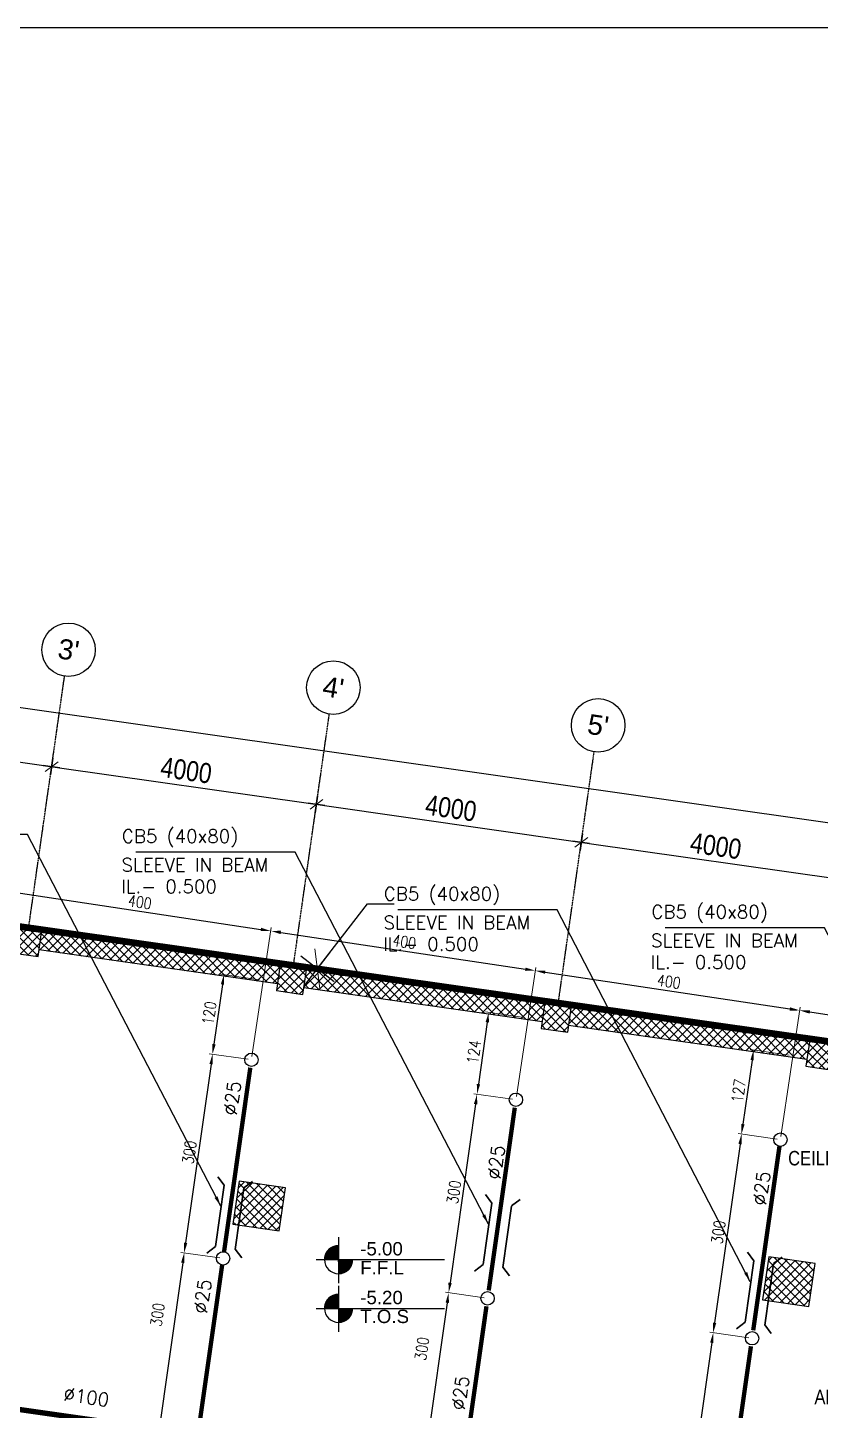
# Model space of a CAD drawing. Header units: inches. Extents: x 1355305 to 1448369, y 326920 to 386626.
# Drawn here: x 1381418 to 1393272, y 365953 to 386626 of the extents above; entities that cross this region are included whole.
import ezdxf
from ezdxf.enums import TextEntityAlignment as Align

# ---------------------------------------------------------------- set-up
doc = ezdxf.new("R2010")
doc.units = ezdxf.units.IN
doc.header["$MEASUREMENT"] = 0
for name, pattern in [('CENTER', [50.8, 31.75, -6.35, 6.35, -6.35]), ('DASHED2', [9.525, 6.35, -3.175]), ('DOT2', [3.175, 0, -3.175])]:
    doc.linetypes.add(name, pattern=pattern)
for name, color, linetype, lineweight in [('A-DOOR', 10, 'Continuous', 15), ('A-HATCH CONCRETE', 254, 'Continuous', 5), ('A-LEASING LINE', 7, 'DASHED2', 9)]:
    doc.layers.add(name, color=color, linetype=linetype, lineweight=lineweight)
for name, color, linetype in [('A-TEXT', 3, 'Continuous'), ('Axis', 9, 'CENTER'), ('dim-axis', 15, 'Continuous'), ('DIM2', 222, 'Continuous'), ('FFNEW', 252, 'Continuous'), ('FIRE MAIN PIPE', 7, 'Continuous'), ('FP-PIPE', 4, 'Continuous'), ('P-FIRE-SPR', 6, 'Continuous'), ('P-FIRE-TXT', 181, 'Continuous'), ('S-COL', 210, 'Continuous'), ('S-WALL', 1, 'Continuous'), ('SLEEVE', 2, 'Continuous'), ('SPR..', 3, 'Continuous'), ('TEXT', 181, 'Continuous'), ('wall pod', 7, 'Continuous')]:
    doc.layers.add(name, color=color, linetype=linetype)
doc.styles.add('ARIAL', font='ARIALN.TTF')
doc.styles.add('MECH', font='romans.shx')
doc.styles.add('ROMANS', font='romans__.ttf', dxfattribs={"width": 0.8})
doc.styles.add('style1', font='arial.ttf')
doc.dimstyles.new('DIM-100', dxfattribs={"dimscale": 150, "dimtxt": 2, "dimasz": 1, "dimexe": 0.75, "dimexo": 1, "dimgap": 0.5, "dimtad": 1, "dimdec": 0, "dimzin": 11, "dimdsep": 46, "dimtxsty": 'ARIAL', "dimblk": 'R', "dimcen": 2.5, "dimdle": 1, "dimclrd": 256, "dimclre": 256, "dimclrt": 256, "dimazin": 0, "dimtfac": 1, "dimtdec": 0, "dimtix": 1, "dimtmove": 2, "dimatfit": 3, "dimldrblk": 'R', "dimtolj": 1, "dimtzin": 3, "dimlwd": -1, "dimlwe": 13, "dimarcsym": 0})
doc.dimstyles.new('GRAND CINEMA', dxfattribs={"dimtxt": 180, "dimasz": 150, "dimexe": 0.18, "dimexo": 0.06, "dimgap": 100, "dimtad": 1, "dimdec": 0, "dimlfac": 0.1, "dimzin": 1, "dimdsep": 46, "dimtxsty": 'MECH', "dimcen": 0.09, "dimdle": 0.2, "dimclrd": 222, "dimclre": 222, "dimclrt": 3, "dimadec": 0, "dimazin": 0, "dimtfac": 1, "dimtdec": 0, "dimtix": 1, "dimtmove": 2, "dimatfit": 3, "dimfxl": 1, "dimtolj": 1, "dimtzin": 0, "dimlwd": -1, "dimarcsym": 0})
pattern_1 = [(45, (1341716.94, 266100.535), (-66.29126, 66.29126), []), (135, (1341716.94, 266100.535), (-66.29126, -66.29126), [])]
pattern_2 = [(45, (1341716.31, 266100.535), (-66.29126, 66.29126), []), (135, (1341716.31, 266100.535), (-66.29126, -66.29126), [])]

# ---------------------------------------------------------------- blocks, each defined once
blk = doc.blocks.new('R')
at = {"color": 4, "lineweight": 13}
blk.add_line((-0.707, -0.707), (0.707, 0.707), dxfattribs=at)
for p, q in [((0, -1.05), (0, 1.05)), ((-1.05, 0), (1.05, 0))]:
    blk.add_line(p, q)
blk = doc.blocks.new('*D1033')
at = {"layer": 'Defpoints', "color": 0, "transparency": 16777216}
for p in [(1426500, 598759), (1430500, 598477), (1430500, 598477)]:
    blk.add_point(p, dxfattribs=at)
at = {"layer": 'dim-axis', "color": 251, "linetype": 'DOT2', "lineweight": 13, "transparency": 16777216}
for p, q in [((1426521, 598908), (1426556, 599153)), ((1430522, 598625), (1430516, 598588))]:
    blk.add_line(p, q, dxfattribs=at)
at = {"layer": 'dim-axis', "color": 251, "transparency": 16777216}
blk.add_line((1426659, 599025), (1430382, 598494), dxfattribs=at)
at = {"layer": 'dim-axis', "color": 251, "transparency": 16777216, "xscale": 120, "yscale": 120, "zscale": 120}
for p, rotation in [((1426540, 599042), 171.8736112541112), ((1430500, 598477), 351.8736112541112)]:
    blk.add_blockref('R', p, dxfattribs=dict(at, rotation=rotation))
at = {"layer": 'dim-axis', "color": 251, "transparency": 16777216, "insert": (1428553, 598985), "char_height": 300, "attachment_point": 5, "rotation": 351.8736, "style": 'ARIAL'}
blk.add_mtext('\\A1;4000', dxfattribs=at)
blk = doc.blocks.new('*D1034')
at = {"layer": 'Defpoints', "color": 0, "transparency": 16777216}
for p in [(1434460, 597911), (1434460, 597911), (1430284, 596961)]:
    blk.add_point(p, dxfattribs=at)
at = {"layer": 'dim-axis', "color": 251, "linetype": 'DOT2', "lineweight": 13, "transparency": 16777216}
for p, q in [((1430305, 597110), (1430516, 598588)), ((1434481, 598060), (1434476, 598023))]:
    blk.add_line(p, q, dxfattribs=at)
at = {"layer": 'dim-axis', "color": 251, "transparency": 16777216}
blk.add_line((1430619, 598460), (1434341, 597928), dxfattribs=at)
at = {"layer": 'dim-axis', "color": 251, "transparency": 16777216, "xscale": 120, "yscale": 120, "zscale": 120}
for p, rotation in [((1430500, 598477), 171.8736112541112), ((1434460, 597911), 351.8736112541112)]:
    blk.add_blockref('R', p, dxfattribs=dict(at, rotation=rotation))
at = {"layer": 'dim-axis', "color": 251, "transparency": 16777216, "insert": (1432513, 598420), "char_height": 300, "attachment_point": 5, "rotation": 351.8736, "style": 'ARIAL'}
blk.add_mtext('\\A1;4000', dxfattribs=at)
blk = doc.blocks.new('*D1035')
at = {"layer": 'Defpoints', "color": 0, "transparency": 16777216}
for p in [(1438420, 597346), (1438420, 597346), (1434244, 596396)]:
    blk.add_point(p, dxfattribs=at)
at = {"layer": 'dim-axis', "color": 251, "linetype": 'DOT2', "lineweight": 13, "transparency": 16777216}
for p, q in [((1434265, 596544), (1434476, 598023)), ((1438441, 597494), (1438436, 597457))]:
    blk.add_line(p, q, dxfattribs=at)
at = {"layer": 'dim-axis', "color": 251, "transparency": 16777216}
blk.add_line((1434579, 597894), (1438301, 597363), dxfattribs=at)
at = {"layer": 'dim-axis', "color": 251, "transparency": 16777216, "xscale": 120, "yscale": 120, "zscale": 120}
for p, rotation in [((1434460, 597911), 171.8736112541112), ((1438420, 597346), 351.8736112541112)]:
    blk.add_blockref('R', p, dxfattribs=dict(at, rotation=rotation))
at = {"layer": 'dim-axis', "color": 251, "transparency": 16777216, "insert": (1436472, 597854), "char_height": 300, "attachment_point": 5, "rotation": 351.8736, "style": 'ARIAL'}
blk.add_mtext('\\A1;4000', dxfattribs=at)
blk = doc.blocks.new('*D1036')
at = {"layer": 'Defpoints', "color": 0, "transparency": 16777216}
for p in [(1438420, 597346), (1442380, 596781), (1442380, 596780)]:
    blk.add_point(p, dxfattribs=at)
at = {"layer": 'dim-axis', "color": 251, "linetype": 'DOT2', "lineweight": 13, "transparency": 16777216}
for p, q in [((1438441, 597494), (1438436, 597457)), ((1442359, 596632), (1442364, 596669))]:
    blk.add_line(p, q, dxfattribs=at)
at = {"layer": 'dim-axis', "color": 251, "transparency": 16777216}
blk.add_line((1438539, 597329), (1442261, 596797), dxfattribs=at)
at = {"layer": 'dim-axis', "color": 251, "transparency": 16777216, "xscale": 120, "yscale": 120, "zscale": 120}
for p, rotation in [((1438420, 597346), 171.8736112541112), ((1442380, 596780), 351.8736112541112)]:
    blk.add_blockref('R', p, dxfattribs=dict(at, rotation=rotation))
at = {"layer": 'dim-axis', "color": 251, "transparency": 16777216, "insert": (1440432, 597289), "char_height": 300, "attachment_point": 5, "rotation": 351.8736, "style": 'ARIAL'}
blk.add_mtext('\\A1;4000', dxfattribs=at)
blk = doc.blocks.new('*D1044')
at = {"layer": 'Defpoints', "color": 0, "transparency": 16777216}
for p in [(1420642, 597441), (1470715, 593565), (1470260, 590370)]:
    blk.add_point(p, dxfattribs=at)
at = {"layer": 'dim-axis', "color": 251, "linetype": 'DOT2', "lineweight": 13, "transparency": 16777216}
for p, q in [((1420663, 597590), (1421113, 600748)), ((1470281, 590519), (1470731, 593676))]:
    blk.add_line(p, q, dxfattribs=at)
at = {"layer": 'dim-axis', "color": 251, "transparency": 16777216}
blk.add_line((1421216, 600619), (1470596, 593582), dxfattribs=at)
at = {"layer": 'dim-axis', "color": 251, "transparency": 16777216, "xscale": 120, "yscale": 120, "zscale": 120}
for p, rotation in [((1421097, 600636), 171.8890881608404), ((1470715, 593565), 351.8890881608405)]:
    blk.add_blockref('R', p, dxfattribs=dict(at, rotation=rotation))
at = {"layer": 'dim-axis', "color": 251, "transparency": 16777216, "insert": (1445938, 597327), "char_height": 300, "attachment_point": 5, "rotation": 351.8891, "style": 'ARIAL'}
blk.add_mtext('\\A1;50119', dxfattribs=at)
blk = doc.blocks.new('SEDRGFE')
at = {"layer": 'A-HATCH CONCRETE'}
h = blk.add_hatch(dxfattribs=at)
h.set_pattern_fill('ANSI37', color=250, scale=750)
h.set_pattern_definition(pattern_1)
h.paths.add_polyline_path([(1360918, 707822), (1361314, 707765), (1361370, 708161), (1360974, 708218)])
h = blk.add_hatch(dxfattribs=at)
h.set_pattern_fill('ANSI37', color=250, scale=750)
h.set_pattern_definition(pattern_1)
h.paths.add_polyline_path([(1364877, 707256), (1365273, 707200), (1365330, 707596), (1364934, 707652)])
h = blk.add_hatch(dxfattribs=at)
h.set_pattern_fill('ANSI37', color=250, scale=750)
h.set_pattern_definition(pattern_2)
h.paths.add_polyline_path([(1368837, 706691), (1369233, 706634), (1369289, 707030), (1368893, 707087)])
h = blk.add_hatch(dxfattribs=at)
h.set_pattern_fill('ANSI37', color=250, scale=750)
h.set_pattern_definition(pattern_2)
h.paths.add_polyline_path([(1372796, 706126), (1373192, 706069), (1373249, 706465), (1372853, 706522)])
h = blk.add_hatch(dxfattribs=at)
h.set_pattern_fill('ANSI37', color=250, scale=750)
h.set_pattern_definition(pattern_1)
h.paths.add_polyline_path([(1364319, 704407), (1364227, 703764), (1364920, 703665), (1365012, 704308)])
h = blk.add_hatch(dxfattribs=at)
h.set_pattern_fill('ANSI37', color=250, scale=750)
h.set_pattern_definition(pattern_1)
h.paths.add_polyline_path([(1372239, 703276), (1372147, 702633), (1372840, 702534), (1372932, 703178)])
at = {"layer": 'TEXT', "ltscale": 0.5}
h = blk.add_hatch(dxfattribs=at)
h.set_pattern_fill('ANSI31', color=250, scale=0.8)
h.set_pattern_definition([(45, (283814.75707, 113660.51999), (-0.070710678119, 0.070710678119), [])])
h.paths.add_polyline_path([(1365806, 703444, 0.414214), (1365596, 703234), (1365806, 703234)])
h.paths.add_polyline_path([(1366016, 703234), (1365806, 703234), (1365806, 703024, 0.414214)])
h = blk.add_hatch(dxfattribs=at)
h.set_pattern_fill('ANSI31', color=250, scale=0.8)
h.set_pattern_definition([(45, (283814.75707, 112932.11999), (-0.070710678119, 0.070710678119), [])])
h.paths.add_polyline_path([(1365806, 702716, 0.414214), (1365596, 702506), (1365806, 702506)])
h.paths.add_polyline_path([(1366016, 702506), (1365806, 702506), (1365806, 702296, 0.414214)])
at = {"color": 250, "linetype": 'Continuous', "ltscale": 100}
blk.add_lwpolyline([(1389810, 674588), (1389810, 680290), (1389610, 680288), (1388060, 680288), (1388060, 686288), (1384200, 686288), (1384200, 693089), (1385203, 692942), (1385236, 693139), (1385780, 696950), (1386823, 704256), (1386865, 704553), (1351200, 709613), (1350434, 697904), (1372211, 694796), (1372209, 688237), (1371310, 688237), (1371310, 688038), (1371310, 684788), (1363260, 684788), (1363260, 684588), (1363260, 674588), (1389810, 674588)], dxfattribs=at)
at = {"layer": 'A-HATCH CONCRETE', "color": 250, "linetype": 'Continuous'}
for p, q in [((1361254, 708178), (1361254, 708178)), ((1361298, 708171), (1361298, 708172)), ((1361337, 707863), (1361602, 708129)), ((1361348, 708007), (1361486, 708145)), ((1361651, 707818), (1361362, 708107)), ((1361370, 708161), (1361370, 708162)), ((1361806, 707796), (1361453, 708150)), ((1361453, 707847), (1361718, 708112)), ((1361569, 707830), (1361834, 708095)), ((1361961, 707774), (1361607, 708128)), ((1361685, 707814), (1361950, 708079)), ((1362115, 707752), (1361762, 708106)), ((1361801, 707797), (1362066, 708062)), ((1362270, 707730), (1361917, 708084)), ((1362425, 707708), (1362071, 708062)), ((1361342, 707863), (1361329, 707875)), ((1361497, 707841), (1361346, 707991)), ((1361917, 707781), (1362182, 708046)), ((1362033, 707764), (1362298, 708029)), ((1362149, 707747), (1362414, 708013)), ((1362579, 707686), (1362226, 708039)), ((1362265, 707731), (1362530, 707996)), ((1362734, 707664), (1362380, 708017)), ((1362381, 707714), (1362646, 707979)), ((1362497, 707698), (1362762, 707963)), ((1362889, 707642), (1362535, 707995)), ((1362613, 707681), (1362878, 707946)), ((1363043, 707620), (1362690, 707973)), ((1362729, 707665), (1362994, 707930)), ((1363198, 707598), (1362844, 707951)), ((1362845, 707648), (1363110, 707913)), ((1362961, 707631), (1363226, 707897)), ((1363353, 707576), (1362999, 707929)), ((1363077, 707615), (1363343, 707880)), ((1363507, 707554), (1363154, 707907)), ((1363193, 707598), (1363459, 707864)), ((1363662, 707531), (1363308, 707885)), ((1363309, 707582), (1363575, 707847)), ((1363817, 707509), (1363463, 707863)), ((1363425, 707565), (1363691, 707830)), ((1363541, 707549), (1363807, 707814)), ((1363971, 707487), (1363618, 707841)), ((1363657, 707532), (1363923, 707797)), ((1364126, 707465), (1363772, 707819)), ((1363773, 707516), (1364039, 707781)), ((1363889, 707499), (1364155, 707764)), ((1364281, 707443), (1363927, 707797)), ((1364006, 707482), (1364271, 707748)), ((1364435, 707421), (1364082, 707775)), ((1364122, 707466), (1364387, 707731)), ((1364590, 707399), (1364236, 707753)), ((1364238, 707449), (1364503, 707715)), ((1364354, 707433), (1364619, 707698)), ((1364744, 707377), (1364391, 707730)), ((1364470, 707416), (1364735, 707681)), ((1364892, 707362), (1364546, 707708)), ((1364586, 707400), (1364851, 707665)), ((1364909, 707478), (1364700, 707686)), ((1364926, 707594), (1364855, 707664)), ((1364966, 707648), (1364967, 707648)), ((1365010, 707641), (1365010, 707642)), ((1364702, 707383), (1364928, 707609)), ((1364818, 707367), (1364906, 707455)), ((1365082, 707631), (1365083, 707632)), ((1365165, 707619), (1365164, 707620)), ((1365198, 707615), (1365199, 707615)), ((1365289, 707307), (1365547, 707565)), ((1365311, 707462), (1365431, 707582)), ((1365518, 707267), (1365312, 707472)), ((1365314, 707598), (1365315, 707599)), ((1365320, 707597), (1365319, 707598)), ((1365672, 707245), (1365329, 707588)), ((1365398, 707284), (1365663, 707549)), ((1365827, 707222), (1365474, 707576)), ((1365514, 707267), (1365779, 707532)), ((1365982, 707200), (1365628, 707554)), ((1365630, 707251), (1365895, 707516)), ((1365746, 707234), (1366011, 707499)), ((1366136, 707178), (1365783, 707532)), ((1365862, 707217), (1366127, 707483)), ((1366291, 707156), (1365938, 707510)), ((1365978, 707201), (1366243, 707466)), ((1366446, 707134), (1366092, 707488)), ((1366094, 707184), (1366359, 707450)), ((1366210, 707168), (1366475, 707433)), ((1366600, 707112), (1366247, 707466)), ((1366755, 707090), (1366402, 707444)), ((1365363, 707289), (1365296, 707356)), ((1366326, 707151), (1366591, 707416)), ((1366442, 707135), (1366707, 707400)), ((1366910, 707068), (1366556, 707421)), ((1366558, 707118), (1366823, 707383)), ((1366674, 707102), (1366939, 707367)), ((1367064, 707046), (1366711, 707399)), ((1366790, 707085), (1367055, 707350)), ((1367219, 707024), (1366865, 707377)), ((1366906, 707068), (1367171, 707334)), ((1367374, 707002), (1367020, 707355)), ((1367022, 707052), (1367287, 707317)), ((1367138, 707035), (1367403, 707301)), ((1367528, 706980), (1367175, 707333)), ((1367254, 707019), (1367519, 707284)), ((1367683, 706958), (1367329, 707311)), ((1367370, 707002), (1367635, 707267)), ((1367838, 706936), (1367484, 707289)), ((1367486, 706986), (1367751, 707251)), ((1367602, 706969), (1367867, 707234)), ((1367992, 706913), (1367639, 707267)), ((1368147, 706891), (1367793, 707245)), ((1368302, 706869), (1367948, 707223)), ((1367718, 706953), (1367983, 707218)), ((1367834, 706936), (1368099, 707201)), ((1367950, 706919), (1368215, 707185)), ((1368066, 706903), (1368332, 707168)), ((1368456, 706847), (1368103, 707201)), ((1368182, 706886), (1368448, 707152)), ((1368611, 706825), (1368257, 707179)), ((1368298, 706870), (1368564, 707135)), ((1368766, 706803), (1368412, 707157)), ((1368414, 706853), (1368680, 707118)), ((1368530, 706837), (1368796, 707102)), ((1368859, 706842), (1368567, 707134)), ((1368646, 706820), (1368890, 707064)), ((1368875, 706958), (1368721, 707112)), ((1368892, 707074), (1368876, 707090)), ((1368911, 707084), (1368912, 707085)), ((1369027, 707068), (1369028, 707069)), ((1369032, 707067), (1369031, 707068)), ((1369143, 707051), (1369144, 707052)), ((1369186, 707045), (1369185, 707046)), ((1369259, 707035), (1369260, 707036)), ((1369274, 706917), (1369376, 707019)), ((1369693, 706671), (1369340, 707024)), ((1368762, 706804), (1368868, 706909)), ((1369251, 706762), (1369492, 707002)), ((1369384, 706715), (1369262, 706837)), ((1369539, 706693), (1369279, 706953)), ((1369343, 706721), (1369608, 706986)), ((1369459, 706704), (1369724, 706969)), ((1369848, 706649), (1369495, 707002)), ((1369575, 706688), (1369840, 706953)), ((1370003, 706626), (1369649, 706980)), ((1369691, 706671), (1369956, 706936)), ((1370157, 706604), (1369804, 706958)), ((1369807, 706654), (1370072, 706920)), ((1369923, 706638), (1370188, 706903)), ((1370312, 706582), (1369959, 706936)), ((1370039, 706621), (1370304, 706887)), ((1370467, 706560), (1370113, 706914)), ((1370155, 706605), (1370420, 706870)), ((1370621, 706538), (1370268, 706892)), ((1370271, 706588), (1370536, 706853)), ((1370387, 706572), (1370652, 706837)), ((1370776, 706516), (1370423, 706870)), ((1370503, 706555), (1370768, 706820)), ((1370931, 706494), (1370577, 706848)), ((1371085, 706472), (1370732, 706825)), ((1370619, 706539), (1370884, 706804)), ((1370735, 706522), (1371000, 706787)), ((1370851, 706505), (1371116, 706771)), ((1371240, 706450), (1370887, 706803)), ((1370967, 706489), (1371232, 706754)), ((1371395, 706428), (1371041, 706781)), ((1371083, 706472), (1371348, 706738)), ((1371549, 706406), (1371196, 706759)), ((1371199, 706456), (1371464, 706721)), ((1371315, 706439), (1371580, 706704)), ((1371704, 706384), (1371351, 706737)), ((1371431, 706423), (1371696, 706688)), ((1371859, 706362), (1371505, 706715)), ((1371547, 706406), (1371812, 706671)), ((1372013, 706340), (1371660, 706693)), ((1371663, 706390), (1371928, 706655)), ((1371779, 706373), (1372044, 706638)), ((1372168, 706317), (1371814, 706671)), ((1371895, 706356), (1372160, 706622)), ((1372323, 706295), (1371969, 706649)), ((1372011, 706340), (1372276, 706605)), ((1372477, 706273), (1372124, 706627)), ((1372632, 706251), (1372278, 706605)), ((1372127, 706323), (1372392, 706588)), ((1372243, 706307), (1372508, 706572)), ((1372359, 706290), (1372624, 706555)), ((1372787, 706229), (1372433, 706583)), ((1372475, 706274), (1372740, 706539)), ((1372825, 706323), (1372588, 706561)), ((1372591, 706257), (1372853, 706519)), ((1372842, 706439), (1372742, 706539)), ((1372855, 706521), (1372856, 706522)), ((1372898, 706515), (1372897, 706516)), ((1372971, 706505), (1372972, 706506)), ((1372707, 706240), (1372831, 706364))]:
    blk.add_line(p, q, dxfattribs=at)
at = {"layer": 'S-COL', "color": 250}
for points in [[(1360918, 707822), (1361314, 707765), (1361370, 708161), (1360974, 708218)], [(1364877, 707256), (1365273, 707200), (1365330, 707596), (1364934, 707652)], [(1368837, 706691), (1369233, 706634), (1369289, 707030), (1368893, 707087)], [(1372796, 706126), (1373192, 706069), (1373249, 706465), (1372853, 706522)], [(1364319, 704407), (1364227, 703764), (1364920, 703665), (1365012, 704308)], [(1372239, 703276), (1372147, 702633), (1372840, 702534), (1372932, 703178)]]:
    blk.add_lwpolyline(points, close=True, dxfattribs=at)
at = {"layer": 'S-WALL', "color": 250}
for points in [[(1386861, 704523), (1351200, 709613)], [(1364892, 707356), (1361328, 707865)], [(1368851, 706791), (1365288, 707299)], [(1372811, 706226), (1369247, 706734)]]:
    blk.add_lwpolyline(points, dxfattribs=at)
at = {"layer": 'TEXT', "color": 250, "ltscale": 0.5}
for p, q in [((1365806, 703571), (1365806, 702884)), ((1365472, 703234), (1367390, 703234)), ((1365806, 702843), (1365806, 702155)), ((1365472, 702506), (1367390, 702506))]:
    blk.add_line(p, q, dxfattribs=at)
for centre in [(1365806, 703234), (1365806, 702506)]:
    blk.add_arc(centre, 210, 90, 0, dxfattribs=at)
at = {"layer": 'TEXT', "color": 250, "ltscale": 0.5, "style": 'style1'}
for s, p in [('-5.00', (1366131, 703297)), ('F.F.L', (1366131, 703014)), ('-5.20', (1366131, 702568)), ('T.O.S', (1366131, 702286))]:
    blk.add_text(s, height=200, dxfattribs=at).set_placement(p)
blk = doc.blocks.new('SWGDCSTHYTD')
at = {"color": 254, "linetype": 'Continuous', "ltscale": 100}
blk.add_lwpolyline([(1410071, 395958), (1410071, 401661), (1409871, 401658), (1408321, 401658), (1408321, 407658), (1404460, 407658), (1404460, 414459), (1405464, 414312), (1405497, 414509), (1406041, 418321), (1407084, 425626), (1407126, 425923), (1371461, 430983), (1370694, 419274), (1392471, 416166), (1392469, 409608), (1391571, 409608), (1391571, 409408), (1391571, 406158), (1383521, 406158), (1383521, 405958), (1383521, 395958), (1410071, 395958)], dxfattribs=at)
blk = doc.blocks.new('PENDENT SPR')
at = {"layer": 'P-FIRE-SPR'}
blk.add_circle((0, 0), 0.1, dxfattribs=at)
blk = doc.blocks.new('A$C365C0078')
at = {"color": 2, "lineweight": 30}
for p, q in [((-149, 461), (-263, 575)), ((-149, 461), (-149, -465)), ((149, 465), (263, 579)), ((149, 461), (149, -465)), ((-149, -465), (-263, -579)), ((149, -461), (263, -575))]:
    blk.add_line(p, q, dxfattribs=at)
blk = doc.blocks.new('*D1152')
at = {"layer": 'Defpoints', "color": 0, "transparency": 16777216}
for p in [(11677, -1539), (10925, -2646), (11507, -2729)]:
    blk.add_point(p, dxfattribs=at)
at = {"layer": 'DIM2', "color": 222, "transparency": 16777216}
blk.add_line((11074, -1605), (10946, -2498), dxfattribs=at)
at = {"layer": 'DIM2', "color": 222, "lineweight": -2, "transparency": 16777216}
for p, q in [((11627, -1532), (11045, -1449)), ((11457, -2722), (10876, -2639))]:
    blk.add_line(p, q, dxfattribs=at)
at = {"layer": 'DIM2', "color": 222, "transparency": 16777216}
for points in [[(11049, -1601), (11099, -1608), (11095, -1456)], [(10922, -2494), (10971, -2501), (10925, -2646)]]:
    blk.add_solid(points, dxfattribs=at)
at = {"layer": 'DIM2', "color": 3, "transparency": 16777216, "insert": (10876, -2032), "char_height": 170, "attachment_point": 5, "rotation": 81.8776, "style": 'ROMANS'}
blk.add_mtext('\\A1;120', dxfattribs=at)
blk = doc.blocks.new('*D1153')
at = {"layer": 'Defpoints', "color": 0, "transparency": 16777216}
for p in [(11507, -2729), (10501, -5616), (11083, -5699)]:
    blk.add_point(p, dxfattribs=at)
at = {"layer": 'DIM2', "color": 222, "lineweight": -2, "transparency": 16777216}
for p, q in [((11457, -2722), (10876, -2639)), ((11034, -5692), (10452, -5609))]:
    blk.add_line(p, q, dxfattribs=at)
at = {"layer": 'DIM2', "color": 222, "transparency": 16777216}
blk.add_line((10904, -2795), (10522, -5468), dxfattribs=at)
for points in [[(10879, -2791), (10929, -2798), (10925, -2646)], [(10498, -5464), (10547, -5471), (10501, -5616)]]:
    blk.add_solid(points, dxfattribs=at)
at = {"layer": 'DIM2', "color": 3, "transparency": 16777216, "insert": (10579, -4112), "char_height": 170, "attachment_point": 5, "rotation": 81.8773, "style": 'ROMANS'}
blk.add_mtext('\\A1;300', dxfattribs=at)
blk = doc.blocks.new('*D1154')
at = {"layer": 'Defpoints', "color": 0, "transparency": 16777216}
for p in [(11083, -5699), (10077, -8586), (10659, -8669)]:
    blk.add_point(p, dxfattribs=at)
at = {"layer": 'DIM2', "color": 222, "transparency": 16777216}
blk.add_line((10480, -5765), (10099, -8437), dxfattribs=at)
at = {"layer": 'DIM2', "color": 222, "lineweight": -2, "transparency": 16777216}
for p, q in [((11034, -5692), (10452, -5609)), ((10610, -8662), (10028, -8579))]:
    blk.add_line(p, q, dxfattribs=at)
at = {"layer": 'DIM2', "color": 222, "transparency": 16777216}
for points in [[(10455, -5761), (10505, -5768), (10501, -5616)], [(10074, -8434), (10123, -8441), (10077, -8586)]]:
    blk.add_solid(points, dxfattribs=at)
at = {"layer": 'DIM2', "color": 3, "transparency": 16777216, "insert": (10101, -6541), "char_height": 170, "attachment_point": 5, "rotation": 81.8773, "style": 'ROMANS'}
blk.add_mtext('\\A1;300', dxfattribs=at)
blk = doc.blocks.new('*D1157')
at = {"layer": 'Defpoints', "color": 0, "transparency": 16777216}
for p in [(15637, -2104), (14880, -3244), (15462, -3327)]:
    blk.add_point(p, dxfattribs=at)
at = {"layer": 'DIM2', "color": 222, "lineweight": -2, "transparency": 16777216}
for p, q in [((15587, -2097), (15005, -2014)), ((15413, -3320), (14831, -3237))]:
    blk.add_line(p, q, dxfattribs=at)
at = {"layer": 'DIM2', "color": 222, "transparency": 16777216}
blk.add_line((15034, -2169), (14901, -3095), dxfattribs=at)
for points in [[(15009, -2166), (15058, -2173), (15055, -2021)], [(14877, -3092), (14926, -3099), (14880, -3244)]]:
    blk.add_solid(points, dxfattribs=at)
at = {"layer": 'DIM2', "color": 3, "transparency": 16777216, "insert": (14833, -2613), "char_height": 170, "attachment_point": 5, "rotation": 81.8776, "style": 'ROMANS'}
blk.add_mtext('\\A1;124', dxfattribs=at)
blk = doc.blocks.new('*D1158')
at = {"layer": 'Defpoints', "color": 0, "transparency": 16777216}
for p in [(15462, -3327), (14456, -6213), (15038, -6296)]:
    blk.add_point(p, dxfattribs=at)
at = {"layer": 'DIM2', "color": 222, "lineweight": -2, "transparency": 16777216}
for p, q in [((15413, -3320), (14831, -3237)), ((14989, -6289), (14407, -6206))]:
    blk.add_line(p, q, dxfattribs=at)
at = {"layer": 'DIM2', "color": 222, "transparency": 16777216}
blk.add_line((14859, -3392), (14478, -6065), dxfattribs=at)
for points in [[(14834, -3389), (14884, -3396), (14880, -3244)], [(14453, -6061), (14502, -6068), (14456, -6213)]]:
    blk.add_solid(points, dxfattribs=at)
at = {"layer": 'DIM2', "color": 3, "transparency": 16777216, "insert": (14534, -4709), "char_height": 170, "attachment_point": 5, "rotation": 81.8773, "style": 'ROMANS'}
blk.add_mtext('\\A1;300', dxfattribs=at)
blk = doc.blocks.new('*D1159')
at = {"layer": 'Defpoints', "color": 0, "transparency": 16777216}
for p in [(15038, -6296), (14033, -9183), (14614, -9266)]:
    blk.add_point(p, dxfattribs=at)
at = {"layer": 'DIM2', "color": 222, "transparency": 16777216}
blk.add_line((14435, -6362), (14054, -9035), dxfattribs=at)
at = {"layer": 'DIM2', "color": 222, "lineweight": -2, "transparency": 16777216}
for p, q in [((14989, -6289), (14407, -6206)), ((14565, -9259), (13983, -9176))]:
    blk.add_line(p, q, dxfattribs=at)
at = {"layer": 'DIM2', "color": 222, "transparency": 16777216}
for points in [[(14410, -6358), (14460, -6365), (14456, -6213)], [(14029, -9031), (14079, -9038), (14033, -9183)]]:
    blk.add_solid(points, dxfattribs=at)
at = {"layer": 'DIM2', "color": 3, "transparency": 16777216, "insert": (14056, -7050), "char_height": 170, "attachment_point": 5, "rotation": 81.8773, "style": 'ROMANS'}
blk.add_mtext('\\A1;300', dxfattribs=at)
blk = doc.blocks.new('*D1161')
at = {"layer": 'Defpoints', "color": 0, "transparency": 16777216}
for p in [(19596, -2668), (18835, -3841), (19417, -3924)]:
    blk.add_point(p, dxfattribs=at)
at = {"layer": 'DIM2', "color": 222, "lineweight": -2, "transparency": 16777216}
for p, q in [((19547, -2661), (18965, -2578)), ((19368, -3917), (18786, -3834))]:
    blk.add_line(p, q, dxfattribs=at)
at = {"layer": 'DIM2', "color": 222, "transparency": 16777216}
blk.add_line((18993, -2734), (18857, -3692), dxfattribs=at)
for points in [[(18969, -2730), (19018, -2737), (19015, -2585)], [(18832, -3689), (18881, -3696), (18835, -3841)]]:
    blk.add_solid(points, dxfattribs=at)
at = {"layer": 'DIM2', "color": 3, "transparency": 16777216, "insert": (18791, -3194), "char_height": 170, "attachment_point": 5, "rotation": 81.8776, "style": 'ROMANS'}
blk.add_mtext('\\A1;127', dxfattribs=at)
blk = doc.blocks.new('*D1162')
at = {"layer": 'Defpoints', "color": 0, "transparency": 16777216}
for p in [(19417, -3924), (18412, -6811), (18993, -6894)]:
    blk.add_point(p, dxfattribs=at)
at = {"layer": 'DIM2', "color": 222, "lineweight": -2, "transparency": 16777216}
for p, q in [((19368, -3917), (18786, -3834)), ((18944, -6887), (18362, -6804))]:
    blk.add_line(p, q, dxfattribs=at)
at = {"layer": 'DIM2', "color": 222, "transparency": 16777216}
blk.add_line((18814, -3989), (18433, -6662), dxfattribs=at)
for points in [[(18789, -3986), (18839, -3993), (18835, -3841)], [(18408, -6659), (18458, -6666), (18412, -6811)]]:
    blk.add_solid(points, dxfattribs=at)
at = {"layer": 'DIM2', "color": 3, "transparency": 16777216, "insert": (18489, -5307), "char_height": 170, "attachment_point": 5, "rotation": 81.8773, "style": 'ROMANS'}
blk.add_mtext('\\A1;300', dxfattribs=at)
blk = doc.blocks.new('*D1163')
at = {"layer": 'Defpoints', "color": 0, "transparency": 16777216}
for p in [(18993, -6894), (17988, -9780), (18570, -9863)]:
    blk.add_point(p, dxfattribs=at)
at = {"layer": 'DIM2', "color": 222, "lineweight": -2, "transparency": 16777216}
for p, q in [((18944, -6887), (18362, -6804)), ((18520, -9856), (17938, -9773))]:
    blk.add_line(p, q, dxfattribs=at)
at = {"layer": 'DIM2', "color": 222, "transparency": 16777216}
blk.add_line((18390, -6959), (18009, -9632), dxfattribs=at)
for points in [[(18366, -6956), (18415, -6963), (18412, -6811)], [(17984, -9628), (18034, -9635), (17988, -9780)]]:
    blk.add_solid(points, dxfattribs=at)
at = {"layer": 'DIM2', "color": 3, "transparency": 16777216, "insert": (18065, -8276), "char_height": 170, "attachment_point": 5, "rotation": 81.8773, "style": 'ROMANS'}
blk.add_mtext('\\A1;300', dxfattribs=at)
blk = doc.blocks.new('*D1201')
at = {"layer": 'Defpoints', "color": 0, "transparency": 16777216}
for p in [(11796, -803), (7552, -2132), (11507, -2729)]:
    blk.add_point(p, dxfattribs=at)
at = {"layer": 'DIM2', "color": 222, "lineweight": -2, "transparency": 16777216}
for p, q in [((7559, -2082), (7848, -160)), ((11514, -2680), (11804, -754))]:
    blk.add_line(p, q, dxfattribs=at)
at = {"layer": 'DIM2', "color": 222, "transparency": 16777216}
blk.add_line((7989, -231), (11648, -781), dxfattribs=at)
for points in [[(7993, -207), (7985, -256), (7841, -209)], [(11652, -756), (11644, -806), (11796, -803)]]:
    blk.add_solid(points, dxfattribs=at)
at = {"layer": 'DIM2', "color": 3, "transparency": 16777216, "insert": (9839, -372), "char_height": 170, "attachment_point": 5, "rotation": 351.4537, "style": 'ROMANS'}
blk.add_mtext('\\A1;400', dxfattribs=at)
blk = doc.blocks.new('*D1202')
at = {"layer": 'Defpoints', "color": 0, "transparency": 16777216}
for p in [(15752, -1398), (11507, -2729), (15462, -3327)]:
    blk.add_point(p, dxfattribs=at)
at = {"layer": 'DIM2', "color": 222, "lineweight": -2, "transparency": 16777216}
for p, q in [((11514, -2680), (11804, -754)), ((15469, -3277), (15759, -1348))]:
    blk.add_line(p, q, dxfattribs=at)
at = {"layer": 'DIM2', "color": 222, "transparency": 16777216}
blk.add_line((11945, -826), (15604, -1376), dxfattribs=at)
for points in [[(11948, -801), (11941, -850), (11796, -803)], [(15607, -1351), (15600, -1400), (15752, -1398)]]:
    blk.add_solid(points, dxfattribs=at)
at = {"layer": 'DIM2', "color": 3, "transparency": 16777216, "insert": (13794, -966), "char_height": 170, "attachment_point": 5, "rotation": 351.4537, "style": 'ROMANS'}
blk.add_mtext('\\A1;400', dxfattribs=at)
blk = doc.blocks.new('*D1203')
at = {"layer": 'Defpoints', "color": 0, "transparency": 16777216}
for p in [(19707, -1992), (15462, -3327), (19417, -3924)]:
    blk.add_point(p, dxfattribs=at)
at = {"layer": 'DIM2', "color": 222, "lineweight": -2, "transparency": 16777216}
for p, q in [((15469, -3277), (15759, -1348)), ((19425, -3875), (19715, -1943))]:
    blk.add_line(p, q, dxfattribs=at)
at = {"layer": 'DIM2', "color": 222, "transparency": 16777216}
blk.add_line((15900, -1420), (19559, -1970), dxfattribs=at)
for points in [[(15904, -1395), (15897, -1445), (15752, -1398)], [(19563, -1945), (19555, -1995), (19707, -1992)]]:
    blk.add_solid(points, dxfattribs=at)
at = {"layer": 'DIM2', "color": 3, "transparency": 16777216, "insert": (17750, -1561), "char_height": 170, "attachment_point": 5, "rotation": 351.4537, "style": 'ROMANS'}
blk.add_mtext('\\A1;400', dxfattribs=at)
blk = doc.blocks.new('*D1204')
at = {"layer": 'Defpoints', "color": 0, "transparency": 16777216}
for p in [(23663, -2587), (19417, -3924), (23372, -4521)]:
    blk.add_point(p, dxfattribs=at)
at = {"layer": 'DIM2', "color": 222, "lineweight": -2, "transparency": 16777216}
for p, q in [((19425, -3875), (19715, -1943)), ((23380, -4472), (23671, -2537))]:
    blk.add_line(p, q, dxfattribs=at)
at = {"layer": 'DIM2', "color": 222, "transparency": 16777216}
blk.add_line((19856, -2015), (23515, -2564), dxfattribs=at)
for points in [[(19860, -1990), (19852, -2039), (19707, -1992)], [(23518, -2540), (23511, -2589), (23663, -2587)]]:
    blk.add_solid(points, dxfattribs=at)
at = {"layer": 'DIM2', "color": 3, "transparency": 16777216, "insert": (21705, -2155), "char_height": 170, "attachment_point": 5, "rotation": 351.4537, "style": 'ROMANS'}
blk.add_mtext('\\A1;400', dxfattribs=at)
blk = doc.blocks.new('SGSR')
at = {"layer": 'Axis', "color": 251, "ltscale": 0.5}
for p, q in [((1430155.4, 596061), (1430693.3, 599827.9)), ((1434115.3, 595495.8), (1434653.1, 599262.7)), ((1438075.2, 594930.6), (1438613, 598697.5))]:
    blk.add_line(p, q, dxfattribs=at)
at = {"layer": 'Axis', "color": 251, "linetype": 'Continuous'}
for centre in [(1430753.3, 600223.4), (1434713, 599658.2), (1438672.8, 599093.1)]:
    blk.add_circle(centre, 400, dxfattribs=at)
at = {"layer": 'S-WALL', "color": 251}
blk.add_lwpolyline([(1417889.2, 562458.6), (1468019.2, 562458.6), (1469810.8, 590401.2), (1420184.3, 597484.1)], close=True, dxfattribs=at)
at = {"layer": 'Axis', "color": 251, "linetype": 'Continuous', "style": 'style1'}
for s, p in [("3'", (1430753.3, 600223.4)), ("4'", (1434713, 599658.2)), ("5'", (1438672.8, 599093.1))]:
    blk.add_text(s, height=300, rotation=351.41133, dxfattribs=at).set_placement(p, align=Align.MIDDLE)
at = {"layer": 'dim-axis', "color": 251}
dim = blk.add_aligned_dim(p1=(1420641.6, 597441.4), p2=(1470259.6, 590370.1), distance=3227.1, dimstyle='DIM-100', override={"dimasz": 0.8, "dimclrd": 251, "dimclre": 251, "dimclrt": 251}, dxfattribs=at)
dim.commit()
dim.dimension.update_dxf_attribs({"geometry": '*D1044', "text_midpoint": (1445938.1, 597326.5)})
for base, p1, p2, picture, middle in [((1430500.3, 598476.6), (1426500.1, 598759.2), (1430500.3, 598476.6), '*D1033', (1428552.6, 598985.2)), ((1434460.1, 597911.2), (1430284, 596961.2), (1434460.1, 597911.2), '*D1034', (1432512.5, 598419.8)), ((1438420, 597345.8), (1434243.9, 596395.8), (1438420, 597345.8), '*D1035', (1436472.4, 597854.4)), ((1442379.7, 596780.4), (1438420, 597345.8), (1442379.7, 596780.6), '*D1036', (1440432.1, 597289))]:
    dim = blk.add_linear_dim(base=base, p1=p1, p2=p2, angle=171.87361, dimstyle='DIM-100', override={"dimasz": 0.8, "dimclrd": 251, "dimclre": 251, "dimclrt": 251}, dxfattribs=at)
    dim.commit()
    dim.dimension.update_dxf_attribs({"geometry": picture, "text_midpoint": middle})
blk = doc.blocks.new('A$C6DC347C1')
at = {"layer": 'A-LEASING LINE', "color": 6, "const_width": 100}
blk.add_lwpolyline([(-1797, 660.5), (-2564.1, -11048.5), (19312.7, -14170.9), (19312.7, -20715.1), (18412.6, -20714.9), (18412.6, -24265), (10362.6, -24265), (10362.6, -34365), (36712, -34365), (36712, -28765), (34962.4, -28765), (34962.4, -22740), (31101.7, -22740), (31101.7, -15751.8), (32125.3, -15898.6), (33276.1, -7757.8), (33283.8, -7758.8), (33770.9, -4393.3), (-1797, 660.5)], dxfattribs=at)
at = {"layer": 'FIRE MAIN PIPE', "color": 6, "const_width": 80}
blk.add_lwpolyline([(32487.7, -13334.5), (31047.8, -13126.9), (31311.4, -11280.4), (-479.9, -6743)], dxfattribs=at)
at = {"layer": 'FP-PIPE', "color": 4, "const_width": 65}
for points in [[(11490.1, -2848.1), (11097.3, -5600.2)], [(15445.2, -3445.5), (15055.5, -6177.8)], [(19403.2, -4023.1), (19010.4, -6775.1)], [(11069, -5798.1), (10676.2, -8550.2)], [(15021.6, -6415.3), (14631.9, -9147.6)], [(18976.5, -7012.7), (18586.5, -9744.9)]]:
    blk.add_lwpolyline(points, dxfattribs=at)
at = {"layer": 'SLEEVE', "rotation": 351.8773290502697}
for p in [(11182.4, -5084.2), (15184.7, -5352.3), (19101.9, -6214.5)]:
    blk.add_blockref('A$C365C0078', p, dxfattribs=at)
at = {"layer": 'SPR..', "xscale": 999.9999999999997, "yscale": 999.9999999999997, "zscale": 999.9999999999997, "rotation": 351.4113288098228}
for p in [(11507, -2729.3), (15462.1, -3326.7), (19417.3, -3924.1), (11083.1, -5699.1), (15038.3, -6296.5), (18993.4, -6893.9)]:
    blk.add_blockref('PENDENT SPR', p, dxfattribs=at)
at = {"layer": 'A-TEXT', "color": 20, "style": 'ARIAL'}
for s, p in [('CEILING BY TENANT', (19532.7, -4308.7)), ('ANCHOR', (19925.6, -7878.7))]:
    blk.add_text(s, height=216, rotation=0.00424, dxfattribs=at).set_placement(p)
at = {"layer": 'P-FIRE-TXT', "style": 'MECH'}
for s, rotation, p in [('%%C25', 81.87733, (11219.1, -3303.2)), ('%%C25', 81.87733, (15165.9, -4260.7)), ('%%C25', 81.87733, (19135.1, -4650.5)), ('%%C25', 81.87733, (10776.7, -6266.7)), ('%%C100', 351.87733, (9039.1, -7770.9)), ('%%C25', 81.87733, (14630.9, -7710.5))]:
    blk.add_text(s, height=200, rotation=rotation, dxfattribs=at).set_placement(p, align=Align.MIDDLE_CENTER)
at = {"layer": 'SLEEVE', "style": 'MECH'}
for s, p in [('CB5 (40x80)', (9569.6, 514.1, 0)), ('SLEEVE IN BEAM', (9564.2, 85.2, 0)), ('IL.- 0.500', (9558.9, -238.1, 0)), ('CB5 (40x80)', (13486.7, -348.2, 0)), ('CB5 (40x80)', (17488.1, -616.8, 0)), ('SLEEVE IN BEAM', (13481.4, -777, 0)), ('IL.- 0.500', (13476, -1100.4, 0)), ('SLEEVE IN BEAM', (17482.8, -1045.7, 0)), ('IL.- 0.500', (17477.4, -1369, 0))]:
    blk.add_text(s, height=200, dxfattribs=at).set_placement(p)
at = {"layer": 'DIM2'}
for base, p1, p2, picture, middle in [((11796.3, -803.4), (7551.7, -2131.9), (11506.9, -2729.3), '*D1201', (9838.7, -371.9)), ((15751.9, -1397.8), (11506.9, -2729.3), (15462, -3326.6), '*D1202', (13794.3, -966.4)), ((19707.5, -1992.3), (15462, -3326.6), (19417.2, -3924), '*D1203', (17749.9, -1560.8)), ((23663.1, -2586.7), (19417.2, -3924), (23372.4, -4521.4), '*D1204', (21705.5, -2155.2))]:
    dim = blk.add_linear_dim(base=base, p1=p1, p2=p2, angle=171.45371, dimstyle='GRAND CINEMA', override={"dimtxt": 170, "dimexe": 50, "dimexo": 50, "dimgap": 50, "dimtxsty": 'ROMANS', "dimfxl": 6000}, dxfattribs=at)
    dim.commit()
    dim.dimension.update_dxf_attribs({"geometry": picture, "text_midpoint": middle})
for p1, p2, picture, middle in [((11676.8, -1539.5), (11506.9, -2729.3), '*D1152', (10875.6, -2032.2)), ((15636.6, -2103.8), (15462.1, -3326.6), '*D1157', (14833.1, -2613)), ((11506.9, -2729.3), (11083.1, -5699.1), '*D1153', (10578.8, -4112)), ((19596.5, -2668.2), (19417.2, -3924), '*D1161', (18790.6, -3193.9)), ((15462.1, -3326.6), (15038.2, -6296.4), '*D1158', (14533.9, -4709.3)), ((19417.2, -3924), (18993.4, -6893.8), '*D1162', (18489.1, -5306.7)), ((18993.4, -6893.8), (18569.5, -9863.3), '*D1163', (18065.2, -8276.3))]:
    dim = blk.add_aligned_dim(p1=p1, p2=p2, distance=-587.7, dimstyle='GRAND CINEMA', override={"dimtxt": 170, "dimexe": 50, "dimexo": 50, "dimgap": 50, "dimtxsty": 'ROMANS', "dimfxl": 6000}, dxfattribs=at)
    dim.commit()
    dim.dimension.update_dxf_attribs({"geometry": picture, "text_midpoint": middle})
for base, p1, p2, picture, middle in [((10077.4, -8585.8), (11083.1, -5699.1), (10659.2, -8668.9), '*D1154', (10101.3, -6540.6)), ((14032.6, -9183.2), (15038.2, -6296.4), (14614.4, -9266.2), '*D1159', (14056.4, -7049.8))]:
    dim = blk.add_linear_dim(base=base, p1=p1, p2=p2, angle=261.87733, dimstyle='GRAND CINEMA', override={"dimtxt": 170, "dimexe": 50, "dimexo": 50, "dimgap": 50, "dimtxsty": 'ROMANS', "dimfxl": 6000}, dxfattribs=at)
    dim.commit()
    dim.dimension.update_dxf_attribs({"geometry": picture, "text_midpoint": middle, "dimtype": 161})
for points in [[(11047.2, -4916.9), (8157, 640.5), (5774.6, 640.5)], [(15049.6, -5185), (12159.3, 372.5), (9776.9, 372.5)], [(18966.7, -6047.2), (16076.5, -489.8), (13694.1, -489.8)], [(22968.1, -6315.9), (20077.8, -758.4), (17695.5, -758.4)]]:
    blk.add_leader(points, dimstyle='GRAND CINEMA', override={"dimgap": 0.1, "dimtad": 0, "dimfxl": 0}, dxfattribs=at)

msp = doc.modelspace()

# ---------------------------------------------------------------- linework, layer by layer
at = {"layer": 'wall pod', "ltscale": 100}
msp.add_lwpolyline([(1355305, 386626), (1448369, 386626), (1448369, 326920), (1355305, 326920)], close=True, dxfattribs=at)

# ---------------------------------------------------------------- block references
at = {"color": 252, "linetype": 'Continuous'}
msp.add_blockref('SWGDCSTHYTD', (0, -56398), dxfattribs=at)
at = {"layer": 'A-DOOR', "color": 252, "linetype": 'Continuous', "ltscale": 100}
msp.add_blockref('A$C6DC347C1', (1373258, 373924), dxfattribs=at)
at = {"layer": 'FFNEW', "color": 6, "linetype": 'Continuous'}
for name, p in [('SGSR', (-48723, -222899)), ('SEDRGFE', (20261, -335028))]:
    msp.add_blockref(name, p, dxfattribs=at)

# ---------------------------------------------------------------- leaders
at = {"color": 252, "linetype": 'Continuous', "ltscale": 100}
msp.add_leader([(1385751, 372558), (1386498, 373524), (1386900, 373524)], dimstyle='DIM-100', override={"dimasz": 2, "dimtad": 0, "dimclrd": 1}, dxfattribs=at)

doc.saveas('drawing.dxf')
